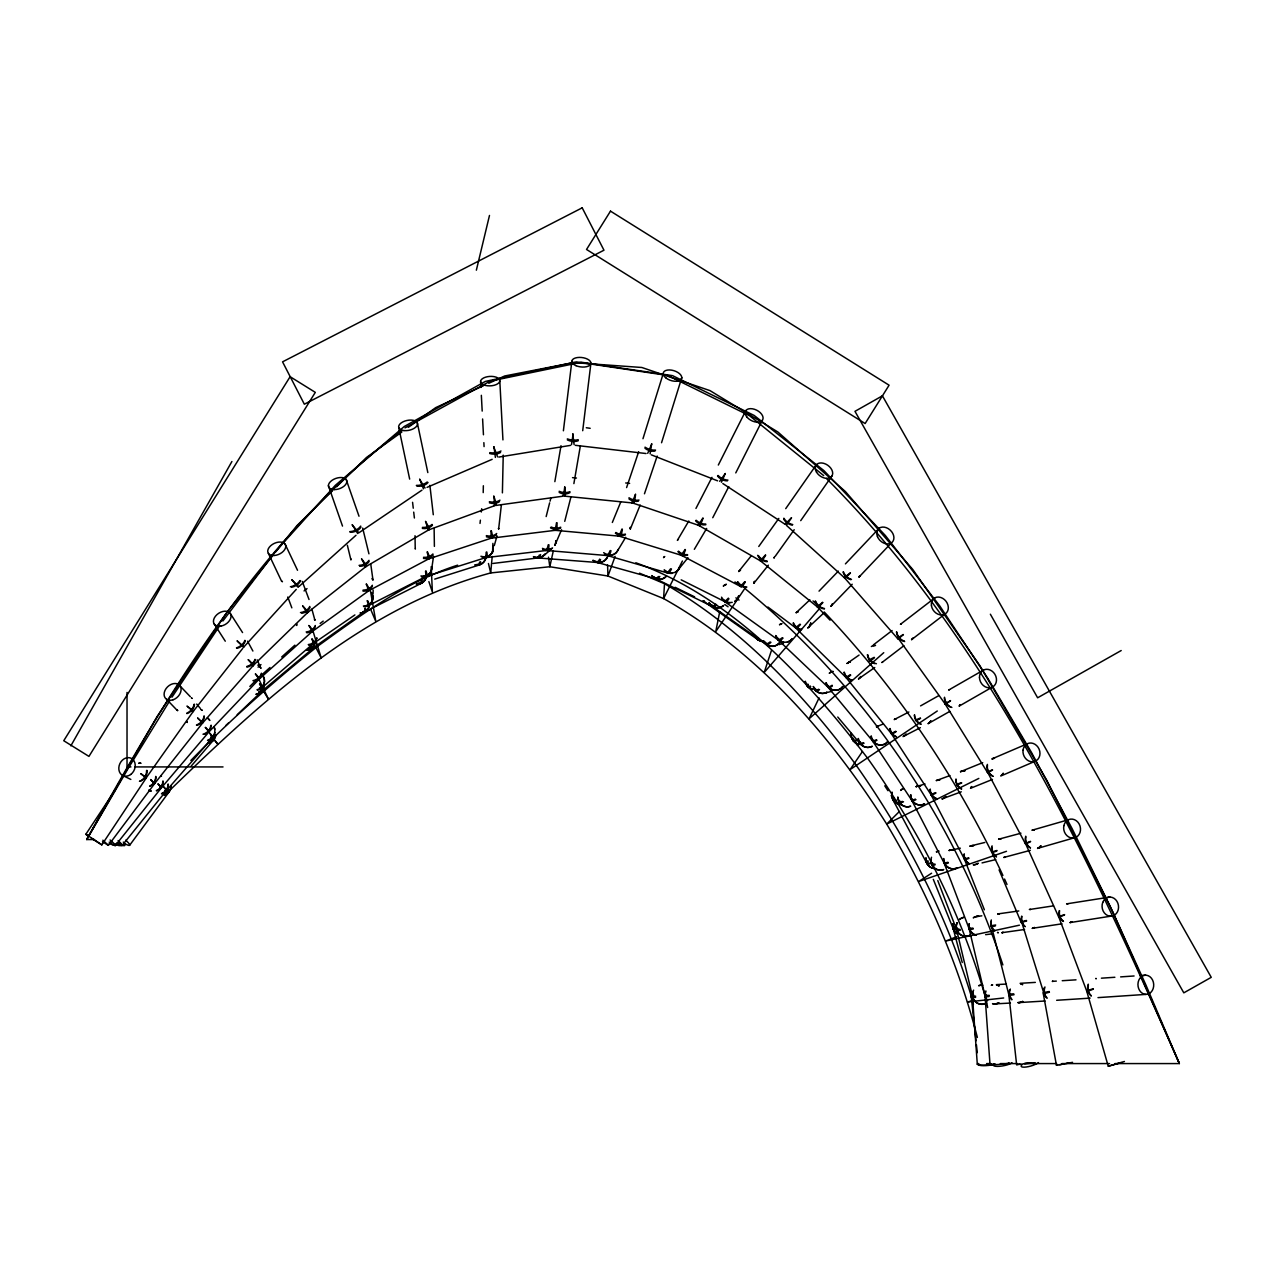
<?xml version="1.0" encoding="UTF-8"?>
<svg xmlns="http://www.w3.org/2000/svg" width="1275" height="1275" viewBox="0 0 1275 1275"><rect width="100%" height="100%" fill="white"/><g stroke="black" fill="none" stroke-linecap="round" stroke-linejoin="round"><path stroke-width="1.5" d="M898.062 638.934L903.401 634.695M373.065 593.72L373.145 590.022M483.209 492.612L483.352 485.759M502.398 492.867L503.227 455.159M495.385 457.422L494.015 446.76M574.101 444.561L572.73 433.898M492.548 552.76L492.899 543.373M298.764 586.643L291.927 579.886M639.508 573.176L664.514 583.711L663.59 598.565C757.159 651.302 829.945 734.097 886.715 824.112C926.367 890.699 958.019 962.274 977.367 1037.436M492.214 556.442L490.7 572.937C362.467 607.585 261.981 701.17 168.826 791.185L164.682 795.457M573.113 434.026L571.503 444.656M480.022 523.419L480.388 520.168M481.312 512.008L481.679 508.741M498.621 529.237L501.378 504.773M651.653 443.828L650.123 453.788M563.391 430.791L571.837 361.367M582.707 430.711L590.931 363.12M950.544 700.804L945.301 704.198L897.839 637.819M945.301 704.198L950.369 700.581M431.842 567.885L433.564 556.203M554.848 481.647L561.016 445.692M573.877 483.608L580.38 445.772M102.845 840.193L108.407 845.341L154.737 783.456L150.641 779.551L154.418 783.695M553.366 550.625L549.812 566.738L490.7 572.937L488.453 563.502M1026.646 920.964L1021.801 922.351M476.356 270.188L489.488 215.443M1014.008 994.739L1009.035 995.472L991.233 925.363M1009.035 995.472L1010.406 994.739M154.578 783.663L202.677 722.909L197.737 718.048M546.162 516.566L549.637 502.86M550.067 501.155L550.943 497.728M564.745 521.347L570.833 497.377M992.572 770.052L987.647 772.746L944.903 703.609L946.783 702.19M719.738 611.665L715.753 631.619L744.823 588.444C863.749 686.285 954.337 818.853 1002.883 964.92M494.286 545.604L497.027 535.867M642.967 438.727L663.207 373.623M661.55 442.744L681.79 377.623M626.599 487.576L638.679 451.717M644.465 493.792L657.167 456.068M615.124 556.394L607.968 576.029L549.812 566.738L548.489 557.175M651.78 443.987L647.7 453.326M725.268 473.535L721.427 482.237M771.391 650.617L764.187 672.499L819.044 609.131M612.335 522.463L620.654 502.207M630.344 529.013L640.178 505.075M555.804 543.166L561.574 529.731M682.412 561.016L663.59 598.565L607.968 576.029L607.569 565.096M718.319 465.04L745.827 410.614M735.771 472.898L762.386 420.224M695.943 508.438L711.976 477.36M712.757 517.714L728.774 486.636M819.076 697.887L809.115 718.765L883.75 652.673M70.858 745.827L231.907 461.502M677.36 540.377L688.803 520.997M694.333 549.318L706.653 528.456M617.897 550.274L625.69 537.301M169.846 700.597L128.632 767.646L86.684 839.556L94.509 839.556M171.918 697.25L219.587 625.866M725.204 473.599L719.674 481.344M791.536 517.857L786.324 525.077M88.469 836.304L85.855 834.248L115.18 790.038M91.418 838.344L101.825 844.879L146.386 777.734L140.84 773.638M915.864 720.821L920.582 718.383M785.719 508.645L815.888 465.439M800.716 520.646L832.017 475.846M146.131 777.957L193.497 711.067L186.963 706.063M758.768 546.481L778.834 518.399M775.248 556.235L794.213 529.715M123.627 842.903A9.594 1.801 36.5 0 0 129.652 845.261L169.368 791.52M222.854 621.021L275.974 550.991L335.293 485.361L404.255 426.503L485.361 381.416L576.364 361.893L667.781 375.488L749.572 415.746L823.698 475.607M862.426 751.549L850.074 769.59L937.284 711.004M192.158 710.876L193.162 711.466L242.792 648.306M869.072 659.972L874.172 657.342M109.267 842.09A9.594 1.116 38.6 0 0 115.356 845.516L161.367 787.87M751.214 555.868L739.022 571.072A9.594 8.893 46.7 0 1 740.536 570.116M754.131 582.914L768.363 565.176M271.989 556.49L227.125 612.032L157.032 716.662L86.684 839.556C169.671 688.564 262.236 535.675 401.944 430.424M275.735 551.868L296.932 525.635L332.392 490.875M122.065 845.58L166.372 790.659M677.328 570.881L687.974 557.717M1035.109 1062.697L1016.621 1064.625L1008.764 994.086L1010.262 993.735M1016.621 1064.625L1019.888 1064.019M161.176 788.093L209.004 731.85M191.282 765.988L213.626 739.93M166.132 790.93L212.702 737.572M915.418 720.152L920.279 718.048M202.358 723.292L253.454 665.263M296.246 589.401L243.557 647.302L237.23 640.99M791.393 517.825L785.209 524.137M850.425 573.049L845.086 578.372L786.563 525.491M845.421 563.885L879.288 528.137M858.904 577.192L891.416 542.879M208.638 732.248L259.207 679.049M819.028 591.138L838.36 571.12M831.507 605.673L852.21 584.237M190.852 760.474C230.632 719.562 273.376 681.679 317.921 646.058C361.463 614.614 405.944 581.798 457.613 565.16M249.852 686.46L255.446 680.834M956.999 784.954L961.701 783.009M336.648 486.699L366.451 457.502L401.896 431.986M252.944 665.805L307.801 612.367M225.707 725.634L228.576 722.909M237.166 714.749L262.969 690.269L315.323 646.441L366.706 609.848M809.88 599.84L796.078 612.749A9.594 8.511 46.9 0 1 798.23 611.729M808.908 626.902L824.096 612.717M1030.582 841.628L1025.546 844.05L987.503 772.06M299.45 586.086L355.996 535.277M258.076 667.207L260.993 664.594M262.65 674.077L269.965 667.51M281.679 656.992L294.876 645.166M258.666 679.575L312.566 631.237M899.401 811.474L886.715 824.112L978.833 778.419M261.2 688.373L313.809 643.142M850.202 572.889L844.305 577.575L897.967 638.95M544.505 554.992L550.338 550.003M405.02 427.89L490.206 381.129L581.384 362.243L672.499 375.631L754.115 415.411L823.953 470.634L885.344 535.5L939.818 606.008L987.966 678.555L1031.459 752.393L1072.084 828.575L1110.302 906.637L1145.827 984.794L1179.375 1063.573L1114.956 1063.573M956.648 784.316L961.446 782.675M992.444 852.513L996.683 851.126M304.056 590.931L307.02 588.604M366.323 566.275L307.052 613.02M320.137 623.459L323.213 621.1M900.421 624.336L935.053 597.72M911.513 639.699L944.584 614.295M873.359 644.911L892.102 630.551M883.687 661.183L903.863 645.724M311.769 631.874L369.32 590.357M408.335 427.332L435.715 407.618L483.464 385.719M903.194 634.504L897.52 638.249M847.429 663.207L859.063 655.079M858.76 678.698L874.762 667.526M1025.435 843.381L1058.84 917.315L1064.593 914.892M312.997 643.763L354.88 614.917M359.231 532.567L421.961 490.142M992.157 851.859L997.002 850.473M429.261 529.555L365.24 567.024A9.594 0.956 59.7 0 0 361.542 558.848M948.712 690.014L983.615 669.997M959.087 706.159L992.317 687.097M1121.203 650.537L1037.627 697.792L990.372 614.215M931.611 873.216L918.669 881.519L1006.501 851.302M920.582 705.888L938.448 695.815M928.981 723.148L949.811 711.386M946.624 702.764L944.934 703.609M368.204 591.042L429.356 558.53M895.034 719.148L908.9 711.992M903.019 736.599L920.359 727.674M992.396 769.781L987.36 772.22M367.726 605.96L426.599 576.157M364.395 612.127L421.547 583.217M1086.73 990.802L1093.217 988.747M1086.635 990.802L1108.246 1066.219L1124.422 1061.469M488.771 383.281L504.693 375.982L573.399 362.61L641.835 367.487L709.984 390.612L777.862 431.986L845.468 491.624L912.804 569.511L979.853 665.646L1046.632 780.029L1113.139 912.677L1179.375 1063.573C1087.559 855.222 989.257 641.835 826.439 478.492M1093.344 989.177L1086.906 991.552L1058.68 916.693M1030.439 841.341L1025.483 843.46M427.061 487.369L492.15 459.335M991.743 759.008L1027.395 743.707M1001.656 775.63L1035.523 761.095M876.706 726.67L883.432 723.897M1021.546 921.602L1043.938 993.528M960.76 771.582L982.706 762.673M970.498 788.317L992.46 779.423M1064.466 914.589L1058.696 916.709M937.221 780.236L949.955 775.551M943.07 798.501L961.27 791.807M427.874 559.167L492.07 537.891M956.648 936.742L945.668 941.046L1019.426 925.188M434.711 579.121L479.304 564.984M425.149 576.746L486.476 557.398M778.929 644.64L783.472 643.206M1049.437 992.205L1043.492 993.815M916.295 786.579L925.028 783.982M1026.423 920.454L1021.02 921.889M1121.347 1062.617L1108.342 1066.219M1068.275 819.793L1032.097 830.2A9.594 8.335 73.9 0 1 1033.961 830.041M1037.802 848.321L1075.893 837.356M998.612 839.205L1020.94 833.212M1004.27 857.326L1030.312 850.345M973.415 1004.477L972.65 1000.668L967.518 1001.959L1003.664 997.974M971.136 845.819L984.81 842.472M982.053 862.904L995.727 859.573M826.136 692.723L831.587 691.401M146.195 777.973L140.808 773.702M85.855 834.248L101.857 844.831M995.679 924.997L990.739 925.762M1070.41 1062.76L1056.465 1065.294L1043.109 992.683L1049.245 991.52M1056.465 1065.294L1057.597 1065.071M949.317 850.425L960.33 848.194M243.971 646.776L237.23 640.958M193.162 711.466L187.489 706.477M1066.553 1063.414L1072.562 1062.33M1064.545 1063.844L1059.7 1064.721M498.892 457.072L570.467 445.389M1067.175 903.768L1109.903 897.058M1069.916 922.606L1110.7 916.199M1053.485 905.856L1029.849 909.442A9.594 8.495 81.4 0 1 1030.455 909.473A9.594 8.877 82 0 0 1029.339 909.457M1061.979 923.817L1032.431 928.296A9.594 8.495 81.4 0 0 1034.519 927.435A9.594 8.877 82 0 1 1032.24 928.391M998.07 913.888L1018.805 910.956M1001.911 932.694L1024.542 929.491M496.007 505.41L563.04 496.198M490.19 538.305L556.155 530.209M492.963 563.454L538.672 557.844M976.427 916.502L981.846 915.832M985.623 934.655L991.042 934.001M484.643 557.781L547.437 550.37M1024.765 1063.398L1031.284 1062.712M1013.768 993.831L1008.876 994.117M1101.409 978.18L1114.876 977.272M1120.629 976.889L1134.081 975.981M1139.85 975.582L1145.619 975.2M1097.998 997.624L1146.034 994.388A9.594 7.873 86.1 0 0 1152.552 979.997A9.594 7.873 86.1 0 0 1138.894 979.997A9.594 7.873 86.1 0 0 1146.034 994.388M1052.449 981.352A9.594 8.75 86.5 0 1 1053.086 981.367A9.594 8.272 86.3 0 0 1052.401 981.352L1056.337 981.097M1062.234 980.714L1076.02 979.837M1056.656 1000.285L1090.109 998.134M1020.112 983.312L1035.332 982.387M1045.038 1001.003L1018.406 1002.628A9.594 9.196 86.9 0 0 1022.757 1001.449M996.476 984.603L1006.389 984.061M994.596 1003.903L1010.438 1003.058M130.942 766.928L127.022 766.928L127.022 692.468M134.847 766.928L223.029 766.928M986.595 1063.573L990.516 1063.573M1000.317 1063.573L1017.323 1063.573M1024.462 1063.573L1056.608 1063.573M1061.916 1063.573L1109.537 1063.573M536.966 557.876L598.278 562.562M545.62 550.402L608.51 555.661M554.179 530.241L620.112 536.217M572.523 477.647L576.459 478.045M625.69 482.97L629.627 483.368M564.729 496.166L633.643 503.067M575.312 445.31L646.058 453.533M586.293 427.747L590.182 428.304M108.311 845.341L102.494 841.755M596.604 562.275L656.96 579.153M606.597 555.31L668.1 573.128M618.136 535.835L682.141 555.518M651.286 454.84L717.634 480.85M635.842 562.769C733.093 598.373 806.023 678.109 867.685 758.338C919.881 831.778 961.541 912.948 986.181 999.791L987.647 1007.521M122.719 775.519L130.847 779.439M675.097 587.297L694.604 596.843M655.079 578.499L713.171 606.868M681.185 579.838L725.3 601.896M166.021 789.751L168.826 791.185M680.499 554.832L741.094 586.755M697.792 524.854L761.111 561.239M722.829 483.528L784.651 524.009M664.514 583.711C740.552 627.73 802.071 692.341 854.122 762.354C905.633 835.077 947.261 915.067 972.65 1000.668M734.974 581.958L738.257 584.125M711.848 606.087L766.546 644.608M724.806 604.509L728.057 606.804M703.019 600.828L758.242 639.97M735.882 597.832L739.038 600.079M723.993 601.099L779.057 640.624M767.917 607.043L796.03 628.145M817.849 607.298L759.852 560.378A9.594 0.94 -51 0 0 765.319 555.071M813.02 600.923L815.936 603.601M778.053 639.795L828.575 687.751M795.074 627.316L846.361 677.806M816.956 606.47L830.073 620.192M178.612 684.484L190.357 696.756M166.579 699.29L177.018 710.207M352.187 524.854L358.753 532.759M291.975 579.902L298.079 587.281M824.208 611.968C897.6 689.281 957.812 778.929 1002.915 875.447M837.771 717.028L860.434 744.026M196.701 704.071L200.271 708.358M827.778 686.906L873.104 741.604M845.628 676.993L891.56 733.906M210.789 735.484L217.69 744.01L214.025 739.404M853.007 739.245L857.724 745.397M419.634 479.304L425.037 488.022M352.314 524.838L357.717 533.572M872.483 740.775L912.008 800.7M884.77 785.83L887.974 790.723M891.161 795.616L893.297 798.883M890.986 733.109L931.196 794.947M230.393 613.61L242.553 632.575M214.12 623.81L225.277 641.197M262.969 690.269L268.499 699.21L259.128 679.782M247.557 641.182L252.896 651.047M892.803 799.553L926.989 863.589M930.718 794.118L964.665 859.621M911.497 799.823L944.456 863.685M315.323 646.441L321.22 657.996L313.06 631.237M285.09 544.106L297.521 570.276M268.387 553.446L281.647 581.368M1004.557 879.049L1006.995 884.436M257.152 659.844L260.913 668.291M493.648 446.744L497.585 456.88M419.794 479.304L423.459 488.819M370.658 609.291L375.806 621.467L370.531 591.233M999.074 869.869L1021.307 922.749M933.3 879.336L953.493 929.395M964.251 858.712L984.364 909.776M937.778 880.563L956.808 930.192M944.01 862.681L969.351 929.316M302.271 581.432L309.028 599.505M287.783 597.019L291.832 607.856M346.162 479.448L359.008 516.232M328.392 485.663L342.513 526.097M428.878 581.623L432.384 592.158L431.221 566.626M311.897 609.131L314.925 620.288A9.594 8.75 -6.8 0 0 314.574 619.714M953.11 928.264L962.242 962.497M362.674 528.089L368.937 553.828M347.358 545.27L350.928 559.98M956.425 928.981L972.618 996.954M968.984 928.12L985.208 996.524M417.339 422.949L427.826 472.579M398.804 427.762L409.658 479.097M370.706 563.725L373.001 580.221M429.882 485.345L433.293 514.733M412.574 502.318L413.259 508.199M413.706 512.12L414.391 518.001M971.088 995.249L976.012 1040.798M976.427 1044.767L977.288 1052.688M984.969 994.994L990.006 1064.258M972.379 995.392L977.303 1064.243M499.8 380.731A9.594 4.718 -3 0 1 485.408 385.417A9.594 4.718 -3 0 1 485.408 377.225A9.594 4.718 -3 0 1 499.8 380.731L502.94 439.907M480.611 381.512L480.93 387.425M481.344 395.314L482.189 411.092M482.603 418.981L483.448 434.759M483.863 442.648L484.07 446.601M434.122 528.408L434.392 546.385M415.028 535.723L415.22 548.314M110.096 839.97A9.594 1.116 38.6 0 1 115.356 845.516M158.068 783.982A9.594 1.116 38.6 0 1 160.108 787.552M118.113 840.544A9.594 1.546 38.9 0 1 122.097 845.532A9.594 1.546 38.9 0 1 116.806 843.157M163.742 786.866A9.594 1.546 38.9 0 1 164.985 790.484M125.635 840.193A9.594 1.801 36.5 0 1 129.652 845.261M167.519 788.444A9.594 1.801 36.5 0 1 166.786 791.058M123.324 842.074A9.594 2.247 37.9 0 1 118.671 843.269M120.36 843.253A9.594 2.63 36.7 0 1 115.34 844.162M116.392 843.46A9.594 2.821 33.9 0 1 109.236 843.317M146.593 770.451A9.594 7.857 -64.2 0 1 139.453 781.352M139.102 763.151A9.594 7.857 -64.2 0 1 140.824 763.231M147.055 770.451A9.594 8.335 -58.6 0 1 139.788 781.336M138.863 763.183A9.594 8.335 -58.6 0 1 140.696 763.247M155.741 776.379A9.594 8.335 -58.6 0 1 149.637 786.133M156.028 777.033A9.594 8.75 -58.5 0 1 150.083 786.229M162.849 781.208A9.594 8.75 -58.5 0 1 156.283 790.659M151.231 791.042A9.594 8.75 -58.5 0 1 148.92 790.102M161.096 775.662A9.594 9.1 -61.4 0 1 161.479 776.188M163.088 781.208A9.594 9.1 -61.4 0 1 156.697 790.771M150.88 790.978A9.594 9.1 -61.4 0 1 149.079 790.213M168.109 783.95A9.594 9.1 -61.4 0 1 161.734 793.512M158.036 784.077A9.594 1.179 40.4 0 1 159.917 787.759M205.418 727.403A9.594 1.179 40.4 0 1 208.494 731.85M168.364 784.619A9.594 9.451 -66.8 0 1 161.463 793.815M164.22 794.994A9.594 9.451 -66.8 0 0 171.121 785.798A9.594 9.499 -78.6 0 1 164.284 795.01M162.403 785.703A9.594 1.594 41.1 0 1 165.033 790.867M209.849 733.221A9.594 1.594 41.1 0 1 210.981 737.221M167.392 788.763A9.594 1.976 40.6 0 1 166.324 791.504M212.415 737.046A9.594 1.976 40.6 0 1 211.778 739.755M194.071 704.262A9.594 7.124 -43.7 0 1 186.867 713.139M177.671 710.605A9.594 7.124 -43.7 0 1 177.48 710.127M191.664 698.126A9.594 7.124 -43.7 0 1 192.079 698.429M194.533 704.406A9.594 7.809 -39.8 0 1 186.915 713.602M177.544 710.589A9.594 7.809 -39.8 0 1 177.305 710.079M191.489 698.047A9.594 7.809 -39.8 0 1 191.951 698.365M204.048 715.833A9.594 7.809 -39.8 0 1 196.43 725.029M187.329 722.495A9.594 7.809 -39.8 0 1 186.803 721.507A9.594 8.479 -36.9 0 0 187.074 722.112M200.988 709.458A9.594 7.809 -39.8 0 1 201.896 710.127M204.351 716.518A9.594 8.479 -36.9 0 1 197.115 725.363M201.195 709.569A9.594 8.479 -36.9 0 1 202.119 710.366M207.713 718.255A9.594 8.479 -36.9 0 1 209.769 720.471M210.805 725.842A9.594 8.479 -36.9 0 1 202.996 734.225M197.689 718.16A9.594 0.797 41.4 0 1 202.088 723.276M248.29 659.685A9.594 0.797 41.4 0 1 252.577 664.944M211.124 725.156A9.594 9.1 -33.9 0 1 204.351 734.368M207.347 717.952A9.594 9.1 -33.9 0 1 209.626 720.248M214.312 727.595A9.594 9.1 -33.9 0 1 208.128 739.994M205.355 727.563A9.594 1.243 43.6 0 1 207.905 732.137M255.494 673.901A9.594 1.243 43.6 0 1 258.474 678.938M214.184 727.244A9.594 9.515 -19.9 0 1 214.838 729.173M214.965 732.551A9.594 9.515 -19.9 0 1 207.506 740.552M215.842 734.99A9.594 9.515 -19.9 0 1 208.383 742.974M209.785 733.428A9.594 1.689 44.6 0 1 210.901 737.747M259.638 683.719A9.594 1.689 44.6 0 1 260.658 687.719M212.24 737.38A9.594 2.12 44.6 0 1 211.299 740.169M260.626 688.914A9.594 2.12 44.6 0 1 259.415 691.305M215.746 735.053A9.594 9.499 -72 0 1 208.303 743.054M244.896 640.337A9.594 6.471 -32.7 0 1 236.449 647.891M245.374 640.703A9.594 7.267 -28.4 0 1 237.102 648.337M255 659.35A9.594 7.267 -28.4 0 1 246.888 666.427M248.258 659.812A9.594 0.845 45.8 0 1 251.828 665.247M302.669 605.88A9.594 0.845 45.8 0 1 307.179 612.143M255.398 659.685A9.594 8.128 -24 0 1 246.904 667.16M261.407 673.2A9.594 8.128 -24 0 1 252.928 680.659M258.395 665.454A9.594 8.128 -24 0 1 260.785 668.036M255.414 674.108A9.594 1.323 48.1 0 1 258.124 679.543M309.315 625.754A9.594 1.323 48.1 0 1 311.817 631.093M261.582 673.981A9.594 8.941 -17.2 0 1 254.283 681.137M257.98 665.024A9.594 8.941 -17.2 0 1 260.291 667.271M256.96 689.791A9.594 8.941 -17.2 0 0 262.156 674.921A9.594 9.467 7.1 0 1 257.646 690.189M257.183 693.903A9.594 9.467 7.1 0 0 264.053 685.52A9.594 9.451 -71.7 0 1 255.733 694.301M259.478 684.038A9.594 1.817 49.3 0 1 259.463 687.847M312.104 638.807A9.594 1.817 49.3 0 1 312.949 643.094M260.116 688.914A9.594 2.295 49.4 0 1 258.793 691.751M311.387 644.959A9.594 2.295 49.4 0 1 310.064 647.796M299.88 580.571A9.594 5.929 -25.4 0 1 290.365 586.771M300.581 580.619A9.594 6.805 -20.5 0 1 291.656 587.217M282.349 581.798A9.594 6.805 -20.5 0 1 282.381 581.304M309.825 606.422A9.594 6.805 -20.5 0 1 300.454 612.606M310 607.458A9.594 7.793 -15.2 0 1 301.793 613.291M315.26 625.499A9.594 7.793 -15.2 0 1 306.159 631.97M296.692 624.352A9.594 7.793 -15.2 0 0 296.692 625.483A9.594 8.75 -6.8 0 1 296.597 623.65M314.479 619.57A9.594 7.793 -15.2 0 1 314.782 620.048M302.653 606.008A9.594 0.893 51.7 0 1 306.43 612.749M361.925 559.263A9.594 0.893 51.7 0 1 365.702 566.004M315.355 626.376A9.594 8.75 -6.8 0 1 306.845 632.814M316.758 638.137A9.594 8.75 -6.8 0 1 308.247 644.592M308.837 625.483A9.594 1.418 54.2 0 1 311.228 631.794M366.387 583.966A9.594 1.418 54.2 0 1 368.762 590.277M316.917 637.978A9.594 9.403 19.9 0 1 308.917 645.198M315.292 641.66A9.594 9.403 19.9 0 1 306.43 650.266M311.849 639.205A9.594 1.944 55.4 0 1 311.849 643.508M367.694 600.732A9.594 1.944 55.4 0 1 367.678 605.035M315.053 642.233A9.594 9.403 -71.4 0 1 307.626 650.218M311.036 645.469A9.594 2.486 55.5 0 1 309.219 648.274M365.351 608.159A9.594 2.486 55.5 0 1 363.853 611.171M360.729 526.081A9.594 5.451 -19.3 0 1 349.733 531.675M360.921 527.228A9.594 6.407 -13.7 0 1 350.322 532.281M368.985 560.315A9.594 6.407 -13.7 0 1 359.04 565.367M369.081 561.414A9.594 7.522 -7.9 0 1 359.709 566.307M350.816 559.247A9.594 7.522 -7.9 0 1 350.848 558.705M372.396 585.241A9.594 7.522 -7.9 0 1 363.008 590.134M425.563 521.379A9.594 0.956 59.7 0 1 429.085 529.539M366.244 584.269A9.594 1.514 62 0 1 367.822 590.994M427.396 551.756A9.594 1.514 62 0 1 428.798 558.386M372.428 586.181A9.594 8.59 1.2 0 1 363.008 591.138M371.822 593.305A9.594 8.59 1.2 0 1 363.391 605.992M367.12 600.668A9.594 2.104 63.1 0 1 366.562 605.577M425.977 570.849A9.594 2.104 63.1 0 1 425.165 575.551M371.774 593.082A9.594 9.339 28.4 0 1 364.076 606.773M369.511 605.115A9.594 9.339 28.4 0 1 360.06 612.956M369.32 604.924A9.594 9.355 -70.1 0 1 360.57 613.1M364.809 608.765A9.594 2.677 63.2 0 1 362.722 611.649M422.041 580.332A9.594 2.677 63.2 0 1 419.858 582.739M427.205 482.014A9.594 5.02 -11.9 0 1 416.335 485.392M428.033 482.476A9.594 6.104 -6.6 0 1 416.957 486.189M432.066 524.423A9.594 6.104 -6.6 0 1 422.376 527.404M432.48 525.173A9.594 7.315 -0.9 0 1 422.36 528.44M432.926 553.956A9.594 7.315 -0.9 0 1 423.491 557.303M425.579 521.571A9.594 1.004 69.8 0 1 427.635 530.273L496.039 505.171A9.594 1.004 69.8 0 0 493.903 496.453M432.91 554.912A9.594 8.495 8.4 0 1 423.491 558.434M415.299 549.143A9.594 8.495 8.4 0 1 415.363 548.537M431.811 567.279A9.594 8.495 8.4 0 1 420.893 575.965M427.157 552.139A9.594 1.61 71.7 0 1 427.476 559.056M491.353 530.862A9.594 1.61 71.7 0 1 491.512 537.668M431.731 567.216A9.594 9.276 35.6 0 1 421.579 576.922M426.312 577.575A9.594 9.276 35.6 0 1 416.527 583.998M425.515 571.375A9.594 2.231 72.5 0 1 424.001 576.188M486.843 552.043A9.594 2.231 72.5 0 1 485.106 556.601M425.898 577.989A9.594 9.323 -68 0 1 416.351 584.189M421.18 580.667A9.594 2.853 72.4 0 1 418.359 583.01M480.643 561.797A9.594 2.853 72.4 0 1 477.822 564.14M501.011 450.983A9.594 4.718 -3 0 1 489.791 452.641M500.549 452.482A9.594 5.945 1.2 0 1 489.775 453.549M499.991 500.151A9.594 5.945 1.2 0 1 489.377 501.697M499.497 501.633A9.594 7.252 6.4 0 1 489.393 502.812M496.708 533.508A9.594 7.252 6.4 0 1 486.349 535.627M498.605 528.727A9.594 7.252 6.4 0 0 498.525 528.201A9.594 8.447 15.7 0 1 498.541 528.742M493.76 496.023A9.594 1.036 82.2 0 1 493.967 505.665M564.825 486.954A9.594 1.036 82.2 0 1 565.016 495.927M496.246 534.783A9.594 8.447 15.7 0 1 486.365 536.791M492.724 546.385A9.594 8.447 15.7 0 1 490.317 554.673A9.594 8.447 15.7 0 1 480.898 556.267M490.939 530.814A9.594 1.673 83 0 1 489.935 538.209M556.904 522.702A9.594 1.673 83 0 1 555.215 529.029M486.158 552.202A9.594 2.327 83.3 0 1 483.751 557.175M548.951 544.792A9.594 2.327 83.3 0 1 546.545 549.764M492.819 546.577A9.594 9.26 42.5 0 1 482.237 557.51M485.902 558.115A9.594 9.26 42.5 0 1 474.667 564.905M479.639 562.036A9.594 2.996 83 0 1 476.372 564.458M540.584 554.545A9.594 2.996 83 0 1 537.333 556.984M485.759 557.812A9.594 9.307 -65.4 0 1 476.452 565.335M578.212 439.668A9.594 4.733 6.9 0 1 567.327 438.855M578.197 440.783A9.594 6.024 9.8 0 1 567.343 439.907M569.941 491.656A9.594 6.024 9.8 0 1 559.151 491.289M564.697 487.098A9.594 1.052 -84.3 0 1 562.769 495.975M635.572 494.19A9.594 1.052 -84.3 0 1 633.563 503.051M569.909 492.66A9.594 7.331 14.2 0 1 559.167 492.469M560.697 527.197A9.594 7.331 14.2 0 1 551.087 527.021M560.681 528.041A9.594 8.495 23.2 0 1 550.497 527.882M552.553 547.867A9.594 8.495 23.2 0 1 542.449 548.362M555.788 540.982A9.594 8.495 23.2 0 1 554.96 545.11M556.506 522.702A9.594 1.689 -84.8 0 1 553.844 530.018M622.359 529.348A9.594 1.689 -84.8 0 1 619.666 535.835M551.74 548.776A9.594 9.244 49.5 0 1 542.783 549.429M555.773 540.823A9.594 9.244 49.5 0 1 554.784 545.365M544.951 554.498A9.594 9.244 49.5 0 1 533.428 556.601M548.218 544.808A9.594 2.375 -85.2 0 1 544.839 549.796M610.98 550.673A9.594 2.375 -85.2 0 1 607.458 554.498M544.983 554.019A9.594 9.307 -62.8 0 1 534.129 557.239M539.309 555.071A9.594 3.044 -85.6 0 1 535.946 557.271M600.621 559.757A9.594 3.044 -85.6 0 1 596.891 561.398M655.557 450.075A9.594 5.132 17.3 0 1 645.023 447.158M654.967 451.111A9.594 6.359 18.6 0 1 644.991 448.306M639.046 500.071A9.594 6.359 18.6 0 1 628.989 497.744M638.456 501.139A9.594 7.554 22.4 0 1 628.989 498.955M625.435 534.113A9.594 7.554 22.4 0 1 615.905 532.488M630.264 527.42A9.594 7.554 22.4 0 1 630.264 528.519M635.332 494.493A9.594 1.036 -71.3 0 1 631.508 502.605L699.481 525.619A9.594 1.036 -71.3 0 0 703.099 518.16M625.435 534.815A9.594 8.606 31 0 1 615.363 533.221M630.296 527.515A9.594 8.606 31 0 1 630.201 528.758M618.232 549.413A9.594 8.606 31 0 1 603.665 552.649M621.913 529.077A9.594 1.673 -72.9 0 1 617.865 535.516M685.472 550.003A9.594 1.673 -72.9 0 1 681.727 554.163M617.626 550.641A9.594 9.26 56.3 0 1 604.462 554.083M607.808 556.314A9.594 9.26 56.3 0 1 593.034 560.171M610.199 550.513A9.594 2.343 -73.9 0 1 605.976 554.513M671.463 568.889A9.594 2.343 -73.9 0 1 667.351 571.678M599.76 559.072A9.594 2.996 -74.4 0 1 595.409 561.127M659.828 576.443A9.594 2.996 -74.4 0 1 655.653 577.687M607.075 557.558A9.594 9.339 -60.5 0 1 593.114 560.633M727.961 480.117A9.594 5.817 26.8 0 1 718.064 475.463M727.387 480.882A9.594 6.869 27.3 0 1 717.554 476.085M705.744 524.025A9.594 6.869 27.3 0 1 696.134 520.232M702.732 518.208A9.594 0.988 -60.1 0 1 697.728 524.806M765.717 555.167A9.594 0.988 -60.1 0 1 761.032 561.08M705.776 524.758A9.594 7.889 30.6 0 1 695.624 520.853M687.56 554.641A9.594 7.889 30.6 0 1 678.475 551.151M685.058 549.445A9.594 1.594 -62.2 0 1 680.292 554.482M745.333 581.926A9.594 1.594 -62.2 0 1 740.871 586.197M687.576 555.262A9.594 8.75 38.9 0 1 677.949 551.645M677.949 539.787A9.594 8.75 38.9 0 1 678.412 539.357M679.671 567.248A9.594 8.75 38.9 0 1 664.211 569.734M663.765 557.35A9.594 8.75 38.9 0 1 664.705 556.522M672.355 573.336A9.594 9.292 62.5 0 1 664.339 570.642M663.542 557.653A9.594 9.292 62.5 0 1 664.466 556.697M679.639 567.232A9.594 9.292 62.5 0 1 676.037 571.933M666.522 576.125A9.594 9.292 62.5 0 1 651.939 575.583M670.475 568.889A9.594 2.231 -63.4 0 1 666.044 571.296M728.965 598.788A9.594 2.231 -63.4 0 1 724.869 601.003M666.299 576.125A9.594 9.387 -59.2 0 1 652.035 576.125M658.474 576.475A9.594 2.869 -64 0 1 654.362 576.842M716.566 604.828A9.594 2.869 -64 0 1 712.454 605.211M703.784 601.099A9.594 3.443 -63.9 0 0 704.342 601.625A9.594 9.435 -59.3 0 1 703.322 601.035M792.779 524.583A9.594 6.582 34.9 0 1 783.886 518.208M792.173 525.141A9.594 7.411 35.6 0 1 783.711 519.132M767.152 561.096A9.594 7.411 35.6 0 1 758.386 555.565M774.451 557.063A9.594 7.411 35.6 0 1 774.005 558.036M767.183 561.701A9.594 8.224 38.7 0 1 757.621 555.326M774.403 557.191A9.594 8.224 38.7 0 1 774.148 557.733M746.863 587.042A9.594 8.224 38.7 0 1 737.922 581.846M738.703 571.567A9.594 8.224 38.7 0 1 740.122 570.515M754.433 581.4A9.594 8.224 38.7 0 1 753.828 583.073M822.885 602.501A9.594 0.94 -51 0 1 817.833 606.996M746.258 587.536A9.594 8.893 46.7 0 1 737.476 582.117M754.433 581.496A9.594 8.893 46.7 0 1 753.684 583.281M738.623 595.919A9.594 8.893 46.7 0 1 735.165 601.115M732.232 602.374A9.594 8.893 46.7 0 1 721.507 597.162M723.515 585.878A9.594 8.893 46.7 0 1 726.336 584.412M744.68 581.783A9.594 1.498 -53.1 0 1 739.691 585.368M800.509 624.479A9.594 1.498 -53.1 0 1 795.982 627.348M729.778 602.868A9.594 9.339 68 0 1 721.809 598.485M723.323 586.086A9.594 9.339 68 0 1 726.144 584.348M738.639 595.999A9.594 9.339 68 0 1 734.814 601.354M709.251 602.82A9.594 9.339 68 0 0 723.658 605.466A9.594 9.435 -59.3 0 1 708.996 602.82M728.408 598.118A9.594 2.104 -54.3 0 1 723.802 599.887M783.073 638.074A9.594 2.104 -54.3 0 1 778.929 639.094M715.817 604.175A9.594 2.677 -54.8 0 1 711.434 604.732M770.929 642.313A9.594 2.677 -54.8 0 1 766.163 642.919M760.538 639.731A9.594 3.203 -54.7 0 1 757.669 638.122M704.597 601.513A9.594 9.212 -19.3 0 1 703.991 601.226M851.493 579.392A9.594 7.267 43.4 0 1 843.46 571.949M859.717 575.742A9.594 7.267 43.4 0 1 859.286 576.714M850.855 579.695A9.594 7.889 44 0 1 843.03 572.045M859.748 575.838A9.594 7.889 44 0 1 859.222 576.858M824.511 608.526A9.594 7.889 44 0 1 815.633 601.242M832.352 603.888A9.594 7.889 44 0 1 830.949 606.342M824.335 608.924A9.594 8.511 46.9 0 1 815.171 601.131M832.272 604.191A9.594 8.511 46.9 0 1 830.997 606.278M801.608 629.483A9.594 8.511 46.9 0 1 793.512 623.029M810.709 623.029A9.594 8.511 46.9 0 1 808.047 627.762M822.503 602.31A9.594 0.861 -43.7 0 1 816.972 606.183M874.507 657.597A9.594 0.861 -43.7 0 1 869.662 660.689M799.903 624.208A9.594 1.403 -45.5 0 1 795.138 626.535M850.744 675.097A9.594 1.403 -45.5 0 1 846.441 677.025M801.019 629.786A9.594 9.021 54.2 0 1 793.114 623.124M796.365 612.558A9.594 9.021 54.2 0 1 798.07 611.649M810.788 623.124A9.594 9.021 54.2 0 1 807.76 628.001M791.982 638.998A9.594 9.021 54.2 0 1 776.22 636.113M779.774 624.575A9.594 9.021 54.2 0 1 781.543 623.81M782.276 637.723A9.594 1.944 -46.5 0 1 778.18 638.297M832.352 686.03A9.594 1.944 -46.5 0 1 828.702 686.253M783.456 642.313A9.594 9.371 72.6 0 1 775.694 635.524M779.471 624.766A9.594 9.371 72.6 0 1 781.894 623.634M791.839 639.11A9.594 9.371 72.6 0 1 787.44 642.026M779.248 643.046A9.594 9.371 72.6 0 1 763.582 640.751M779.2 643.03A9.594 9.483 -60.8 0 1 763.374 640.735M761.685 641.5A9.594 9.483 -60.8 0 1 754.848 635.492A9.594 9.355 -16.7 0 0 761.765 641.341M770.052 641.978A9.594 2.47 -46.9 0 1 765.446 642.106M819.522 689.727A9.594 2.47 -46.9 0 1 815.825 689.201M759.438 639.126A9.594 2.948 -46.8 0 1 756.92 637.659M810.804 686.842A9.594 2.948 -46.8 0 1 808.222 684.42M904.469 641.229A9.594 7.793 52.4 0 1 896.755 631.986M900.676 624.224A9.594 7.793 52.4 0 1 901.202 624.017M912.597 638.504A9.594 7.793 52.4 0 1 911.928 639.413M904.597 641.548A9.594 8.24 52.6 0 1 896.437 631.97M912.9 638.09A9.594 8.24 52.6 0 1 911.832 639.524M876.403 663.733A9.594 8.24 52.6 0 1 867.685 654.697M873.263 645.788A9.594 8.24 52.6 0 1 875.08 645.58M883.017 661.597A9.594 8.24 52.6 0 1 882.125 662.378M874.618 663.637A9.594 8.718 55.1 0 1 867.383 654.697M871.351 646.521A9.594 8.718 55.1 0 1 875.543 645.373M882.858 661.741A9.594 8.718 55.1 0 1 881.902 662.538M851.987 680.069A9.594 8.718 55.1 0 1 844.321 672.276M847.062 663.494A9.594 8.718 55.1 0 1 850.393 661.852M860.768 676.547A9.594 8.718 55.1 0 1 858.633 678.794M851.525 680.228A9.594 9.116 61.3 0 1 844.018 672.308M847.253 663.351A9.594 9.116 61.3 0 1 850.106 661.852M860.721 676.643A9.594 9.116 61.3 0 1 858.426 678.938M842.807 686.476A9.594 9.116 61.3 0 1 826.248 682.794M829.324 673.184A9.594 9.116 61.3 0 1 832.83 671.511M850.218 674.714A9.594 1.275 -38.9 0 1 845.819 676.26M896.15 731.643A9.594 1.275 -38.9 0 1 891.91 732.95M842.759 686.524A9.594 9.403 76.4 0 1 826.009 682.826M829.467 673.104A9.594 9.403 76.4 0 1 833.085 671.415M813.45 686.556A9.594 9.403 76.4 0 0 827.045 692.277A9.594 9.515 -63.5 0 1 813.291 686.556M832.145 685.249A9.594 1.785 -39.6 0 1 828.144 685.504M876.977 740.249A9.594 1.785 -39.6 0 1 873.471 740.201M812.685 689.393A9.594 9.515 -63.5 0 1 805.322 681.392M818.741 689.217A9.594 2.279 -40 0 1 815.299 688.436M864.067 743.213A9.594 2.279 -40 0 1 860.625 742.448M812.733 689.297A9.594 9.467 -14.2 0 1 805.274 681.44M810.358 686.046A9.594 2.709 -40 0 1 807.649 684.101M856.386 740.887A9.594 2.709 -40 0 1 853.676 738.942M951.867 707.45A9.594 8.128 60.2 0 1 944.552 697.25M948.983 689.887A9.594 8.128 60.2 0 1 949.524 689.679M950.895 707.306A9.594 8.479 60.6 0 1 944.313 697.887M921.124 724.12A9.594 8.479 60.6 0 1 914.542 714.701M930.83 720.965A9.594 8.479 60.6 0 1 928.28 723.562M920.709 724.216A9.594 8.845 62.7 0 1 914.302 715.371M930.846 721.028A9.594 8.845 62.7 0 1 928.136 723.658M896.452 736.727A9.594 8.845 62.7 0 1 890.109 728.551M895.927 718.813A9.594 8.845 62.7 0 0 894.205 719.594A9.594 9.18 67.7 0 1 896.15 718.717M903.863 736.169A9.594 8.845 62.7 0 0 906.222 734.065A9.594 9.18 67.7 0 1 903.72 736.249M896.07 736.822A9.594 9.18 67.7 0 1 889.838 728.551M871.303 736.169A9.594 9.18 67.7 0 0 887.671 741.731A9.594 9.419 79.4 0 1 871.096 736.169M876.403 726.814A9.594 9.18 67.7 0 1 877.63 726.336M895.735 731.228A9.594 1.147 -33 0 1 891.448 732.232M935.93 793.066A9.594 1.147 -33 0 1 931.866 793.831M876.419 739.739A9.594 1.626 -33.4 0 1 872.69 739.962M915.928 799.68A9.594 1.626 -33.4 0 1 912.565 799.409M876.531 726.766A9.594 9.419 79.4 0 1 877.79 726.272M858.378 738.544A9.594 9.419 79.4 0 0 872.355 746.273A9.594 9.547 -66.8 0 1 858.25 738.544M863.43 742.656A9.594 2.072 -33.7 0 1 860.227 741.699M903.513 801.8A9.594 2.072 -33.7 0 1 899.799 801.067M855.7 740.265A9.594 2.486 -33.9 0 1 853.358 738.273M896.166 800.429A9.594 2.486 -33.9 0 1 893.823 798.421M993.113 776.268A9.594 8.303 66.8 0 1 987.424 765.048M992.556 758.673A9.594 8.303 66.8 0 1 994.309 758.322M1003.122 773.335A9.594 8.303 66.8 0 1 1000.652 775.965M992.811 776.316A9.594 8.59 67.9 0 1 987.408 764.394M992.699 758.625A9.594 8.59 67.9 0 1 994.516 758.258M1003.186 773.367A9.594 8.59 67.9 0 1 1001.576 775.28M961.717 788.938A9.594 8.59 67.9 0 1 955.995 778.977M960.473 771.71A9.594 8.59 67.9 0 1 964.665 770.881M961.366 788.986A9.594 8.909 69.8 0 1 955.708 779.647M960.585 771.662A9.594 8.909 69.8 0 1 964.92 770.833M937.125 798.835A9.594 8.909 69.8 0 1 930.24 789.034M936.296 780.571A9.594 8.909 69.8 0 1 939.452 780.204M936.822 798.883A9.594 9.228 73.4 0 1 929.985 789.703M936.44 780.523A9.594 9.228 73.4 0 1 939.691 780.157M910.78 794.739A9.594 9.228 73.4 0 0 924.63 803.824A9.594 9.451 81.9 0 1 910.589 794.739M920.486 785.878A9.594 9.228 73.4 0 0 915.992 786.723A9.594 9.451 81.9 0 1 920.662 785.846M935.563 792.62A9.594 1.02 -27.4 0 1 931.292 793.353M968.968 858.346A9.594 1.02 -27.4 0 1 965.478 858.649M915.45 799.106A9.594 1.466 -27.3 0 1 911.992 798.883M948.409 862.952A9.594 1.466 -27.3 0 1 945.173 862.522M902.461 801.401A9.594 1.897 -27.5 0 1 899.481 800.317M934.989 864.912A9.594 1.897 -27.5 0 1 932.758 863.398M895.576 799.776A9.594 2.295 -28.1 0 1 893.568 797.736M929.762 863.797A9.594 2.295 -28.1 0 1 928.041 861.47M1030.519 847.875A9.594 8.335 73.9 0 1 1025.753 836.862M1040.767 845.755A9.594 8.335 73.9 0 1 1037.531 848.449A9.594 8.606 75 0 0 1040.846 845.787M1030.264 847.907A9.594 8.606 75 0 1 1025.722 836.209M1032.288 830.089A9.594 8.606 75 0 1 1034.137 830.025M996.237 856.545A9.594 8.606 75 0 1 992.077 845.835M1000.652 839.014A9.594 8.606 75 0 0 998.803 839.077A9.594 8.925 76.3 0 1 1000.859 838.982M1003.983 857.453A9.594 8.606 75 0 0 1005.082 856.896A9.594 8.925 76.3 0 1 1003.919 857.485M996.492 856.912A9.594 8.925 76.3 0 1 991.599 847.158M973.478 864.769A9.594 8.925 76.3 0 0 978.276 863.239A9.594 9.228 78.6 0 1 973.319 864.785M969.159 863.589A9.594 8.925 76.3 0 1 964.267 853.836M973.526 845.66A9.594 8.925 76.3 0 0 969.765 846.233A9.594 9.228 78.6 0 1 973.702 845.628M968.299 863.255A9.594 9.228 78.6 0 1 963.948 854.521M957.541 867.685A9.594 9.228 78.6 0 1 943.755 858.585M953.493 849.708A9.594 9.228 78.6 0 0 949.014 850.552A9.594 9.467 84.1 0 1 953.62 849.708M968.617 857.772A9.594 0.861 -21.5 0 1 965.191 857.9M995.424 925.857A9.594 0.861 -21.5 0 1 991.52 926.303M957.541 867.701A9.594 9.467 84.1 0 1 943.532 858.585M931.515 857.23A9.594 9.467 84.1 0 0 943.723 869.566A9.594 9.578 -72.9 0 1 930.846 859.892M936.44 851.843A9.594 9.467 84.1 0 1 939.022 851.078A9.594 9.578 -72.9 0 0 936.424 851.843M947.962 862.282A9.594 1.291 -20.8 0 1 944.408 862.059M973.303 928.917A9.594 1.291 -20.8 0 1 969.749 928.678M934.989 864.052A9.594 1.721 -21 0 1 932.519 862.601M960.362 930.224A9.594 1.721 -21 0 1 957.892 928.774M925.985 857.692A9.594 9.578 -72.9 0 0 934.081 868.562A9.594 9.578 28.9 0 1 925.889 858.362M929.252 863.063A9.594 2.12 -22 0 1 927.865 860.753M956.186 929.81A9.594 2.12 -22 0 1 954.784 927.499M1063.462 921.395A9.594 8.208 81.1 0 1 1059.573 910.637M1071.877 921.729A9.594 8.208 81.1 0 1 1070.283 922.526A9.594 8.495 81.4 0 0 1071.94 921.745M1063.238 921.395A9.594 8.495 81.4 0 1 1059.318 910.637M1025.307 926.686A9.594 8.495 81.4 0 1 1021.897 916.327M1024.494 926.272A9.594 8.877 82 0 1 1021.578 916.327M998.293 932.663A9.594 8.877 82 0 1 997.672 932.487M994.819 930.957A9.594 8.877 82 0 1 991.265 921.251M997.911 913.92A9.594 8.877 82 0 1 999.17 913.729M998.118 932.663A9.594 9.228 83.1 0 1 997.48 932.487M994.022 930.543A9.594 9.228 83.1 0 1 991.312 919.928M997.942 913.92A9.594 9.228 83.1 0 1 999.249 913.713M969.287 923.865A9.594 9.228 83.1 0 0 976.443 935.276A9.594 9.483 86.1 0 1 969.064 923.865M978.897 916.327A9.594 9.228 83.1 0 0 973.255 917.841A9.594 9.483 86.1 0 1 978.308 916.311M959.549 919.498A9.594 9.483 86.1 0 1 963.741 917.363A9.594 9.594 -74.2 0 0 959.485 919.498M972.921 928.073A9.594 1.084 -13.3 0 1 969.717 927.483M989.145 996.476A9.594 1.084 -13.3 0 1 986.228 995.743M959.916 929.347A9.594 1.562 -13.4 0 1 957.398 927.977M975.614 997.369A9.594 1.562 -13.4 0 1 973.59 995.95M955.724 928.917A9.594 1.992 -14.9 0 1 954.656 926.622M973.51 997.385A9.594 1.992 -14.9 0 1 973.287 994.867M1091.304 995.839A9.594 7.873 86.1 0 1 1088.404 984.81M1091.017 995.839A9.594 8.272 86.3 0 1 1088.26 984.173M1047.253 998.198A9.594 8.272 86.3 0 1 1044.958 986.962M1046.424 997.735A9.594 8.75 86.5 0 1 1044.321 987.599M1022.598 1001.449A9.594 8.75 86.5 0 1 1017.785 1002.596M1011.76 999.313A9.594 8.75 86.5 0 1 1010.31 989.033M1020.685 983.822A9.594 8.75 86.5 0 1 1022.423 984.603M1011.84 999.823A9.594 9.196 86.9 0 1 1009.688 989.671M1020.861 983.822A9.594 9.196 86.9 0 1 1022.677 984.603M992.635 1003.68A9.594 9.196 86.9 0 0 998.994 1002.724A9.594 9.483 88.1 0 1 992.54 1003.68M987.631 1000.588A9.594 9.196 86.9 0 1 985.926 990.946M998.915 985.878A9.594 9.196 86.9 0 0 996.46 984.922A9.594 9.483 88.1 0 1 999.09 985.878M987.376 1000.588A9.594 9.483 88.1 0 1 985.448 991.599M986.515 1003.154A9.594 9.483 88.1 0 1 973.622 990.117M989.368 995.377A9.594 0.829 -4.2 0 1 985.83 994.596M1008.939 1062.712A9.594 0.829 -4.2 0 1 998.229 1064.497A9.594 0.829 -4.2 0 1 991.185 1063.78M985.942 1003.457A9.594 9.594 0 0 1 972.968 991.36M971.423 991.552A9.594 9.594 0 0 0 973.383 1000.54A9.594 9.531 82.1 0 1 971.311 992.221M975.694 996.205A9.594 1.371 -4.1 0 1 973.558 994.643M994.117 1063.972A9.594 1.371 -4.1 0 1 981.431 1065.087A9.594 1.371 -4.1 0 1 978.483 1063.493M973.415 996.237A9.594 1.865 -6.2 0 1 973 993.926M995.329 1064.051A9.594 1.865 -6.2 0 1 983.551 1065.693A9.594 1.865 -6.2 0 1 978.961 1063.987M1011.952 1062.665A9.594 2.263 -10.3 0 1 999.903 1066.267A9.594 2.263 -10.3 0 1 994.022 1064.274M1038.487 1062.585A9.594 2.486 -16.3 0 1 1026.263 1067A9.594 2.486 -16.3 0 1 1021.928 1064.8M290.11 376.699L63.75 740.727L88.947 756.394L315.308 392.365L290.11 376.699M610.486 211.14L586.532 249.47L865.135 423.539L889.089 385.193L610.486 211.14M882.412 395.824L854.967 411.347L1183.806 992.843L1211.25 977.335L882.412 395.824M582.197 207.825L282.556 361.845L304.343 404.207L603.967 250.203L582.197 207.825M130.672 774.499A9.594 7.857 -64.2 0 0 131.548 758.466A9.594 7.857 -64.2 0 0 118.814 767.805A9.594 7.857 -64.2 0 0 130.672 774.499M173.002 699.8A9.594 7.124 -43.7 0 0 179.759 685.504A9.594 7.124 -43.7 0 0 165.033 690.365A9.594 7.124 -43.7 0 0 173.002 699.8M220.798 626.105A9.594 6.471 -32.7 0 0 230.504 613.817A9.594 6.471 -32.7 0 0 215.459 616.207A9.594 6.471 -32.7 0 0 220.798 626.105M273.982 555.518A9.594 5.929 -25.4 0 0 285.568 545.047A9.594 5.929 -25.4 0 0 270.667 545.764A9.594 5.929 -25.4 0 0 273.982 555.518M334.193 489.6A9.594 5.451 -19.3 0 0 346.784 480.675A9.594 5.451 -19.3 0 0 331.914 480.42A9.594 5.451 -19.3 0 0 334.193 489.6M372.651 579.456A9.594 7.522 -7.9 0 0 372.093 578.499A9.594 8.59 1.2 0 1 372.698 579.599M403.952 430.568A9.594 5.02 -11.9 0 0 417.499 423.555A9.594 5.02 -11.9 0 0 402.772 421.945A9.594 5.02 -11.9 0 0 403.952 430.568M576.029 365.686A9.594 4.733 6.9 0 0 590.899 363.455A9.594 4.733 6.9 0 0 577.208 357.574A9.594 4.733 6.9 0 0 576.029 365.686M666.251 378.197A9.594 5.132 17.3 0 0 681.583 378.707A9.594 5.132 17.3 0 0 669.678 369.957A9.594 5.132 17.3 0 0 666.251 378.197M747.198 417.371A9.594 5.817 26.8 0 0 762.514 420.049A9.594 5.817 26.8 0 0 752.617 408.829A9.594 5.817 26.8 0 0 747.198 417.371M816.51 472.164A9.594 6.582 34.9 0 0 831.619 476.42A9.594 6.582 34.9 0 0 823.746 463.335A9.594 6.582 34.9 0 0 816.51 472.164M877.455 536.6A9.594 7.267 43.4 0 0 892.213 542.21A9.594 7.267 43.4 0 0 886.364 527.707A9.594 7.267 43.4 0 0 877.455 536.6M931.451 605.784A9.594 7.793 52.4 0 0 945.301 613.881A9.594 7.793 52.4 0 0 942.703 598.342A9.594 7.793 52.4 0 0 931.451 605.784M979.471 677.663A9.594 8.128 60.2 0 0 992.587 686.97A9.594 8.128 60.2 0 0 991.87 671.001A9.594 8.128 60.2 0 0 979.471 677.663M959.501 705.553A9.594 8.128 60.2 0 0 960.234 704.629A9.594 8.479 60.6 0 1 959.469 705.617M851.365 733.508A9.594 9.547 -66.8 0 0 860.083 744.441A9.594 9.531 -9.7 0 1 851.302 733.539M1023.028 750.178A9.594 8.303 66.8 0 0 1034.71 761.43A9.594 8.303 66.8 0 0 1036.655 745.588A9.594 8.303 66.8 0 0 1023.028 750.178M970.928 787.472A9.594 8.59 67.9 0 0 971.741 786.516A9.594 8.909 69.8 0 1 970.928 787.52M942.177 798.835A9.594 8.909 69.8 0 0 945.907 796.445A9.594 9.228 73.4 0 1 942.034 798.883M897.919 797.226A9.594 9.451 81.9 0 0 910.717 806.214A9.594 9.562 -70.2 0 1 897.807 797.226M903.401 788.492A9.594 9.451 81.9 0 0 900.66 790.436A9.594 9.562 -70.2 0 1 903.417 788.492M892.102 792.333A9.594 9.562 -70.2 0 0 900.564 804.605A9.594 9.562 1.8 0 1 892.07 792.333M1063.876 825.674A9.594 8.335 73.9 0 0 1074.49 837.866A9.594 8.335 73.9 0 0 1077.885 822.184A9.594 8.335 73.9 0 0 1063.876 825.674M1102.732 902.445A9.594 8.208 81.1 0 0 1111.29 916.183A9.594 8.208 81.1 0 0 1116.9 901.266A9.594 8.208 81.1 0 0 1102.732 902.445M1067.765 903.8A9.594 8.208 81.1 0 0 1066.601 903.8A9.594 8.495 81.4 0 1 1067.876 903.784M1002.07 932.663A9.594 8.877 82 0 0 1003.282 932.264A9.594 9.228 83.1 0 1 1002.038 932.663M957.142 922.765A9.594 9.483 86.1 0 0 970.323 935.181A9.594 9.594 -74.2 0 1 957.047 922.765M953.015 923.753A9.594 9.594 -74.2 0 0 957.206 933.874A9.594 9.578 63.2 0 1 953.031 923.753M1096.213 978.594A9.594 7.873 86.1 0 0 1095.655 978.562A9.594 8.272 86.3 0 1 1096.293 978.594M992.556 984.922A9.594 9.196 86.9 0 0 991.297 985.32A9.594 9.483 88.1 0 1 992.524 984.922M982.627 985.145A9.594 9.483 88.1 0 0 978.642 985.734A9.594 9.594 0 0 1 982.642 985.145"/></g></svg>
